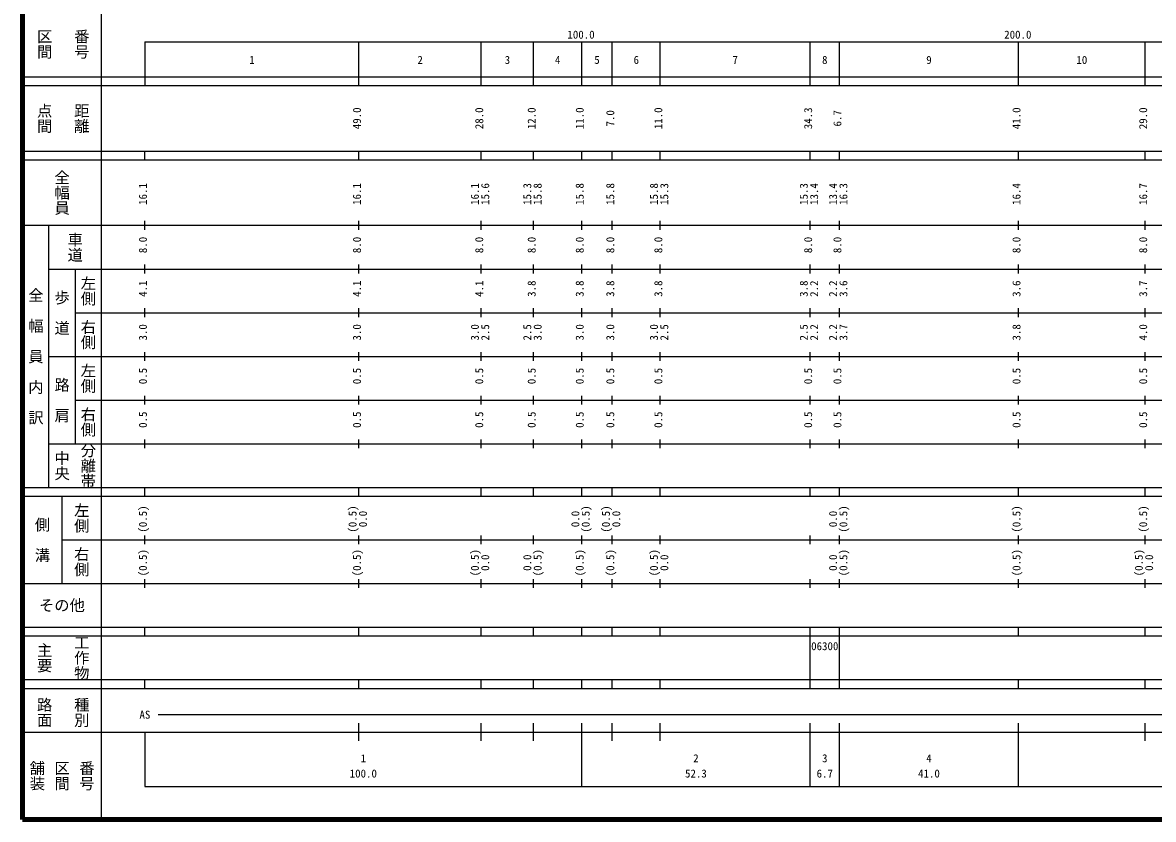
# Model space of a CAD drawing. Units: millimetres on the paper, enlarged 1000 times. Extents: x 40000 to 680000, y 20000 to 380000.
# Drawn here: x 40000 to 298883, y 20000 to 202409 of the extents above; entities that cross this region are included whole.
import ezdxf
from ezdxf.enums import TextEntityAlignment as Align

# ---------------------------------------------------------------- set-up
doc = ezdxf.new("R2010")
doc.units = ezdxf.units.MM
doc.header["$LTSCALE"] = 1000
doc.layers.add('M-TTL', color=2, linetype='Continuous', lineweight=140)
doc.layers.add('M-TTL-BAND', color=7, linetype='Continuous', lineweight=25)
doc.styles.add('@ＭＳ ゴシック', font='')
doc.styles.add('ＭＳ ゴシック', font='')
doc.styles.get('@ＭＳ ゴシック').set_extended_font_data('@MS Gothic')
doc.styles.get('ＭＳ ゴシック').set_extended_font_data('MS Gothic')

msp = doc.modelspace()

# ---------------------------------------------------------------- linework, layer by layer
at = {"layer": 'M-TTL'}
for p, q in [((40000, 380000), (40000, 20000)), ((40000, 20000), (680000, 20000))]:
    msp.add_line(p, q, dxfattribs=at)
at = {"layer": 'M-TTL-BAND'}
for p, q in [((58000, 370000), (58000, 20000)), ((68000, 198000), (579000, 198000)), ((68000, 198000), (68000, 188000)), ((117000, 188000), (117000, 198000)), ((145000, 188000), (145000, 198000)), ((157000, 188000), (157000, 198000)), ((168000, 188000), (168000, 198000)), ((175000, 188000), (175000, 198000)), ((186000, 188000), (186000, 198000)), ((220300, 188000), (220300, 198000)), ((227000, 188000), (227000, 198000)), ((268000, 188000), (268000, 198000)), ((297000, 188000), (297000, 198000)), ((40000, 190000), (579000, 190000)), ((40000, 188000), (579000, 188000)), ((40000, 173000), (579000, 173000)), ((40000, 171000), (579000, 171000)), ((68000, 171000), (68000, 173000)), ((117000, 171000), (117000, 173000)), ((145000, 171000), (145000, 173000)), ((157000, 171000), (157000, 173000)), ((168000, 171000), (168000, 173000)), ((175000, 171000), (175000, 173000)), ((186000, 171000), (186000, 173000)), ((220300, 171000), (220300, 173000)), ((227000, 171000), (227000, 173000)), ((268000, 171000), (268000, 173000)), ((297000, 171000), (297000, 173000)), ((40000, 156000), (579000, 156000)), ((46000, 96000), (46000, 156000)), ((68000, 155000), (68000, 157000)), ((117000, 155000), (117000, 157000)), ((145000, 155000), (145000, 157000)), ((157000, 155000), (157000, 157000)), ((168000, 155000), (168000, 157000)), ((175000, 155000), (175000, 157000)), ((186000, 155000), (186000, 157000)), ((220300, 155000), (220300, 157000)), ((227000, 155000), (227000, 157000)), ((268000, 155000), (268000, 157000)), ((297000, 155000), (297000, 157000)), ((46000, 146000), (579000, 146000)), ((52000, 146000), (52000, 106000)), ((68000, 145000), (68000, 147000)), ((117000, 145000), (117000, 147000)), ((145000, 145000), (145000, 147000)), ((157000, 145000), (157000, 147000)), ((168000, 145000), (168000, 147000)), ((175000, 145000), (175000, 147000)), ((186000, 145000), (186000, 147000)), ((220300, 145000), (220300, 147000)), ((227000, 145000), (227000, 147000)), ((268000, 145000), (268000, 147000)), ((297000, 145000), (297000, 147000)), ((52000, 136000), (579000, 136000)), ((68000, 135000), (68000, 137000)), ((117000, 135000), (117000, 137000)), ((145000, 135000), (145000, 137000)), ((157000, 135000), (157000, 137000)), ((168000, 135000), (168000, 137000)), ((175000, 135000), (175000, 137000)), ((186000, 135000), (186000, 137000)), ((220300, 135000), (220300, 137000)), ((227000, 135000), (227000, 137000)), ((268000, 135000), (268000, 137000)), ((297000, 135000), (297000, 137000)), ((68000, 125000), (68000, 127000)), ((117000, 125000), (117000, 127000)), ((145000, 125000), (145000, 127000)), ((157000, 125000), (157000, 127000)), ((168000, 125000), (168000, 127000)), ((175000, 125000), (175000, 127000)), ((186000, 125000), (186000, 127000)), ((220300, 125000), (220300, 127000)), ((227000, 125000), (227000, 127000)), ((268000, 125000), (268000, 127000)), ((297000, 125000), (297000, 127000)), ((46000, 126000), (579000, 126000)), ((68000, 115000), (68000, 117000)), ((117000, 115000), (117000, 117000)), ((145000, 115000), (145000, 117000)), ((157000, 115000), (157000, 117000)), ((168000, 115000), (168000, 117000)), ((175000, 115000), (175000, 117000)), ((186000, 115000), (186000, 117000)), ((220300, 115000), (220300, 117000)), ((227000, 115000), (227000, 117000)), ((268000, 115000), (268000, 117000)), ((297000, 115000), (297000, 117000)), ((52000, 116000), (579000, 116000)), ((68000, 105000), (68000, 107000)), ((117000, 105000), (117000, 107000)), ((145000, 105000), (145000, 107000)), ((157000, 105000), (157000, 107000)), ((168000, 105000), (168000, 107000)), ((175000, 105000), (175000, 107000)), ((186000, 105000), (186000, 107000)), ((220300, 105000), (220300, 107000)), ((227000, 105000), (227000, 107000)), ((268000, 105000), (268000, 107000)), ((297000, 105000), (297000, 107000)), ((46000, 106000), (579000, 106000)), ((40000, 96000), (579000, 96000)), ((68000, 94000), (68000, 96000)), ((117000, 94000), (117000, 96000)), ((145000, 94000), (145000, 96000)), ((157000, 94000), (157000, 96000)), ((168000, 94000), (168000, 96000)), ((175000, 94000), (175000, 96000)), ((186000, 94000), (186000, 96000)), ((220300, 94000), (220300, 96000)), ((227000, 94000), (227000, 96000)), ((268000, 94000), (268000, 96000)), ((297000, 94000), (297000, 96000)), ((40000, 94000), (579000, 94000)), ((49000, 94000), (49000, 74000)), ((49000, 84000), (579000, 84000)), ((68000, 83000), (68000, 85000)), ((117000, 83000), (117000, 85000)), ((145000, 83000), (145000, 85000)), ((157000, 83000), (157000, 85000)), ((168000, 83000), (168000, 85000)), ((175000, 83000), (175000, 85000)), ((186000, 83000), (186000, 85000)), ((220300, 83000), (220300, 85000)), ((227000, 83000), (227000, 85000)), ((268000, 83000), (268000, 85000)), ((297000, 83000), (297000, 85000)), ((40000, 74000), (579000, 74000)), ((68000, 73000), (68000, 75000)), ((117000, 73000), (117000, 75000)), ((145000, 73000), (145000, 75000)), ((157000, 73000), (157000, 75000)), ((168000, 73000), (168000, 75000)), ((175000, 73000), (175000, 75000)), ((186000, 73000), (186000, 75000)), ((220300, 73000), (220300, 75000)), ((227000, 73000), (227000, 75000)), ((268000, 73000), (268000, 75000)), ((297000, 73000), (297000, 75000)), ((40000, 64000), (579000, 64000)), ((68000, 62000), (68000, 64000)), ((117000, 62000), (117000, 64000)), ((145000, 62000), (145000, 64000)), ((157000, 62000), (157000, 64000)), ((168000, 62000), (168000, 64000)), ((175000, 62000), (175000, 64000)), ((186000, 62000), (186000, 64000)), ((220300, 62000), (220300, 64000)), ((227000, 62000), (227000, 64000)), ((268000, 62000), (268000, 64000)), ((297000, 62000), (297000, 64000)), ((40000, 62000), (579000, 62000)), ((220300, 52000), (220300, 62000)), ((227000, 52000), (227000, 62000)), ((40000, 52000), (579000, 52000)), ((68000, 50000), (68000, 52000)), ((117000, 50000), (117000, 52000)), ((145000, 50000), (145000, 52000)), ((157000, 50000), (157000, 52000)), ((168000, 50000), (168000, 52000)), ((175000, 50000), (175000, 52000)), ((186000, 50000), (186000, 52000)), ((220300, 50000), (220300, 52000)), ((227000, 50000), (227000, 52000)), ((268000, 50000), (268000, 52000)), ((297000, 50000), (297000, 52000)), ((40000, 50000), (579000, 50000)), ((71000, 44000), (565000, 44000)), ((117000, 38000), (117000, 42000)), ((145000, 38000), (145000, 42000)), ((157000, 38000), (157000, 42000)), ((168000, 27500), (168000, 42000)), ((175000, 38000), (175000, 42000)), ((186000, 38000), (186000, 42000)), ((220300, 27500), (220300, 42000)), ((227000, 27500), (227000, 42000)), ((268000, 27500), (268000, 42000)), ((297000, 38000), (297000, 42000)), ((40000, 40000), (579000, 40000)), ((68000, 40000), (68000, 27500)), ((68000, 27500), (579000, 27500))]:
    msp.add_line(p, q, dxfattribs=at)

# ---------------------------------------------------------------- texts
at = {"layer": 'M-TTL-BAND', "style": '@ＭＳ ゴシック'}
for s, p in [('区間', (45000, 197500)), ('番号', (53500, 197500)), ('点間', (45000, 180500)), ('距離', (53500, 180500)), ('全幅員', (49000, 163500)), ('車道', (52000, 151000)), ('左側', (55000, 141000)), ('全\u3000幅\u3000員\u3000内\u3000訳', (43000, 126000)), ('歩\u3000道', (49000, 136000)), ('右側', (55000, 131000)), ('左側', (55000, 121000)), ('路\u3000肩', (49000, 116000)), ('右側', (55000, 111000)), ('中央', (49000, 101000)), ('分離帯', (55000, 101000)), ('左側', (53500, 89000)), ('側\u3000溝', (44500, 84000)), ('右側', (53500, 79000)), ('主要', (45000, 57000)), ('工作物', (53500, 57000)), ('路面', (45000, 44500)), ('種別', (53500, 44500)), ('舗装', (43333, 30000)), ('区間', (49000, 30000)), ('番号', (54667, 30000))]:
    msp.add_text(s, height=2566, rotation=270, dxfattribs=at).set_placement(p, align=Align.MIDDLE_CENTER)
at = {"layer": 'M-TTL-BAND', "style": 'ＭＳ ゴシック'}
for s, p in [('100.0', (167844, 198195)), ('200.0', (267844, 198195)), ('1', (92500, 192405)), ('2', (131000, 192405)), ('3', (151000, 192405)), ('4', (162500, 192405)), ('5', (171500, 192405)), ('6', (180500, 192405)), ('7', (203150, 192405)), ('8', (223650, 192405)), ('9', (247500, 192405)), ('10', (282500, 192405)), ('AS', (68000, 42500)), ('1', (118000, 32523)), ('2', (194150, 32523)), ('3', (223650, 32523)), ('4', (247500, 32523)), ('100.0', (118000, 29033)), ('52.3', (194150, 29033)), ('6.7', (223650, 29033)), ('41.0', (247500, 29033))]:
    msp.add_text(s, height=1833, dxfattribs=at).set_placement(p, align=Align.BOTTOM_CENTER)
for s, p in [('49.0', (118000, 180500)), ('28.0', (146000, 180500)), ('12.0', (158000, 180500)), ('11.0', (169000, 180500)), ('7.0', (176000, 180500)), ('11.0', (187000, 180500)), ('34.3', (221300, 180500)), ('6.7', (228000, 180500)), ('41.0', (269000, 180500)), ('29.0', (298000, 180500)), ('16.1', (69000, 163174)), ('16.1', (118000, 163174)), ('16.1', (145000, 163174)), ('15.6', (147370, 163174)), ('15.3', (157000, 163174)), ('15.8', (159370, 163174)), ('15.8', (169000, 163174)), ('15.8', (176000, 163174)), ('15.8', (186000, 163174)), ('15.3', (188370, 163174)), ('15.3', (220300, 163174)), ('13.4', (222670, 163174)), ('13.4', (227000, 163174)), ('16.3', (229370, 163174)), ('16.4', (269000, 163174)), ('16.7', (298000, 163174)), ('8.0', (69000, 151500)), ('8.0', (118000, 151500)), ('8.0', (146000, 151500)), ('8.0', (158000, 151500)), ('8.0', (169000, 151500)), ('8.0', (176000, 151500)), ('8.0', (187000, 151500)), ('8.0', (221300, 151500)), ('8.0', (228000, 151500)), ('8.0', (269000, 151500)), ('8.0', (298000, 151500)), ('4.1', (69000, 141500)), ('4.1', (118000, 141500)), ('4.1', (146000, 141500)), ('3.8', (158000, 141500)), ('3.8', (169000, 141500)), ('3.8', (176000, 141500)), ('3.8', (187000, 141500)), ('3.8', (220300, 141500)), ('2.2', (222670, 141500)), ('2.2', (227000, 141500)), ('3.6', (229370, 141500)), ('3.6', (269000, 141500)), ('3.7', (298000, 141500)), ('3.0', (69000, 131500)), ('3.0', (118000, 131500)), ('3.0', (145000, 131500)), ('2.5', (147370, 131500)), ('2.5', (157000, 131500)), ('3.0', (159370, 131500)), ('3.0', (169000, 131500)), ('3.0', (176000, 131500)), ('3.0', (186000, 131500)), ('2.5', (188370, 131500)), ('2.5', (220300, 131500)), ('2.2', (222670, 131500)), ('2.2', (227000, 131500)), ('3.7', (229370, 131500)), ('3.8', (269000, 131500)), ('4.0', (298000, 131500)), ('0.5', (69000, 121500)), ('0.5', (118000, 121500)), ('0.5', (146000, 121500)), ('0.5', (158000, 121500)), ('0.5', (169000, 121500)), ('0.5', (176000, 121500)), ('0.5', (187000, 121500)), ('0.5', (221300, 121500)), ('0.5', (228000, 121500)), ('0.5', (269000, 121500)), ('0.5', (298000, 121500)), ('0.5', (69000, 111500)), ('0.5', (118000, 111500)), ('0.5', (146000, 111500)), ('0.5', (158000, 111500)), ('0.5', (169000, 111500)), ('0.5', (176000, 111500)), ('0.5', (187000, 111500)), ('0.5', (221300, 111500)), ('0.5', (228000, 111500)), ('0.5', (269000, 111500)), ('0.5', (298000, 111500)), ('(0.5)', (69000, 88764)), ('(0.5)', (117000, 88764)), ('(0.5)', (170370, 88764)), ('(0.5)', (175000, 88764)), ('(0.5)', (229370, 88764)), ('(0.5)', (269000, 88764)), ('(0.5)', (298000, 88764)), ('0.0', (119370, 88764)), ('0.0', (168000, 88764)), ('0.0', (177370, 88764)), ('0.0', (227000, 88764)), ('(0.5)', (69000, 78764)), ('(0.5)', (118000, 78764)), ('(0.5)', (145000, 78764)), ('0.0', (147370, 78764)), ('0.0', (157000, 78764)), ('(0.5)', (159370, 78764)), ('(0.5)', (169000, 78764)), ('(0.5)', (176000, 78764)), ('(0.5)', (186000, 78764)), ('0.0', (188370, 78764)), ('0.0', (227000, 78764)), ('(0.5)', (229370, 78764)), ('(0.5)', (269000, 78764)), ('(0.5)', (297000, 78764)), ('0.0', (299370, 78764))]:
    msp.add_text(s, height=1833, rotation=90, dxfattribs=at).set_placement(p, align=Align.BOTTOM_CENTER)
for s, height, p in [('その他', 2566, (49000, 69000)), ('06300', 1833, (223650, 59655))]:
    msp.add_text(s, height=height, dxfattribs=at).set_placement(p, align=Align.MIDDLE_CENTER)

doc.saveas('drawing.dxf')
